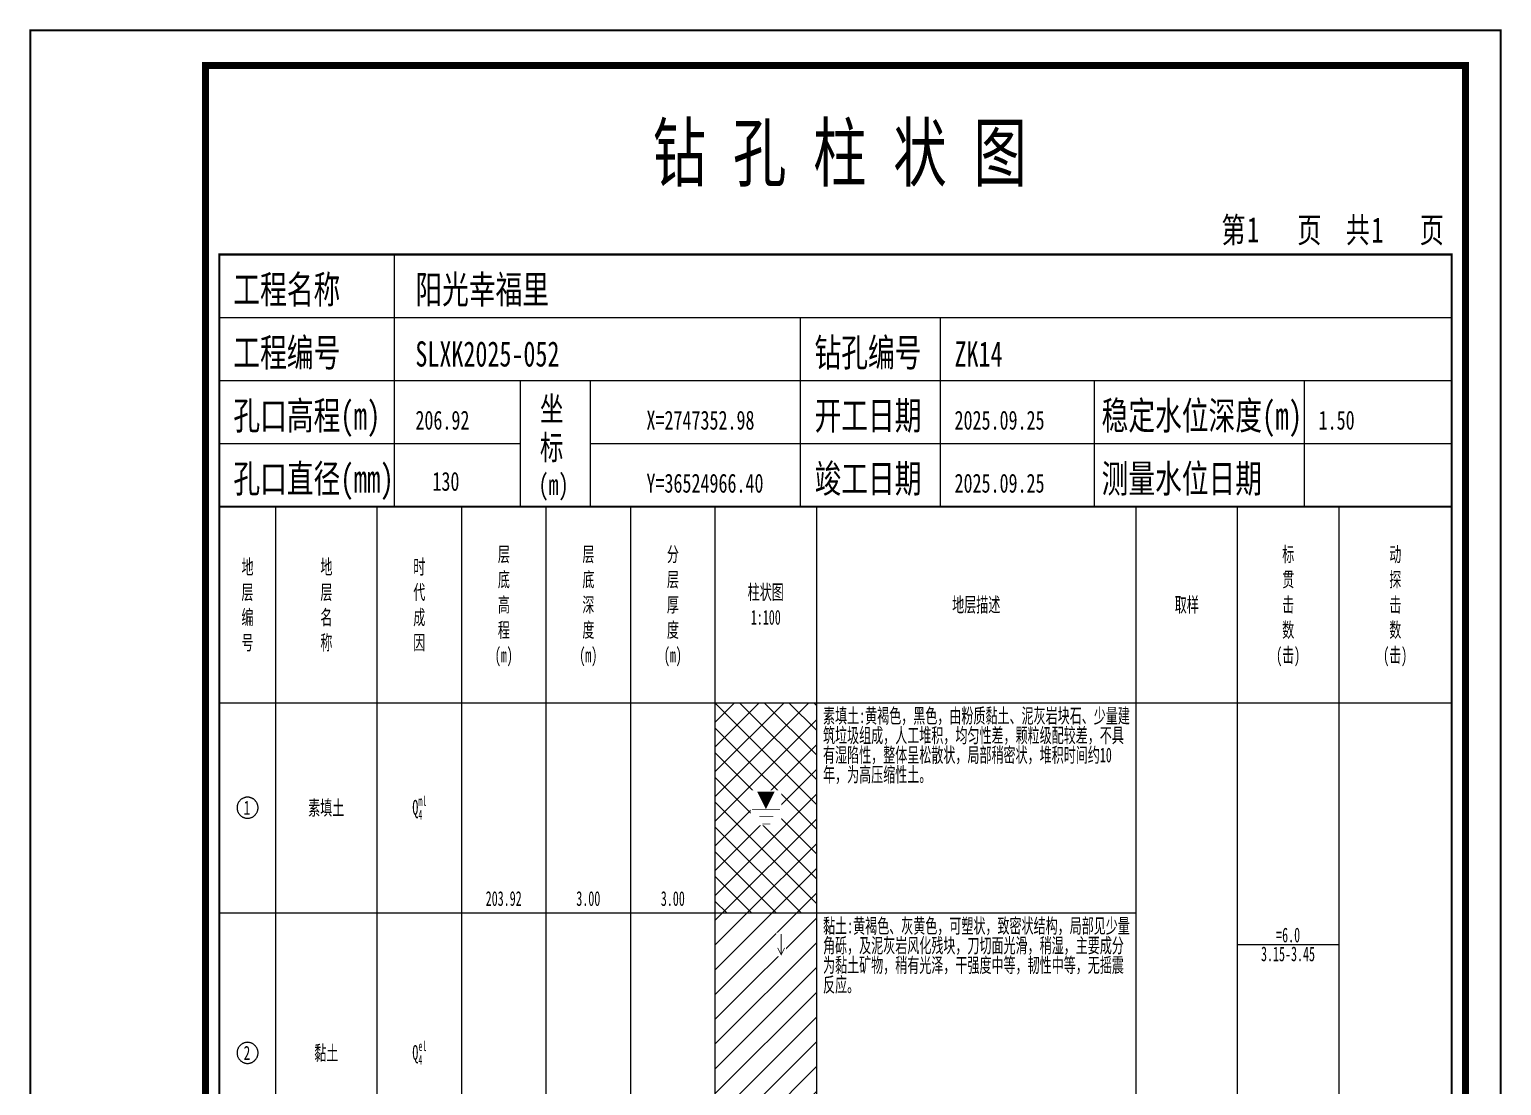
# Model space of a CAD drawing. Header units: millimetres. Extents: x 1264 to 9491, y 619 to 916.
# Drawn here: x 4159.3 to 4369.5, y 765.2 to 916 of the extents above; entities that cross this region are included whole.
import ezdxf
from ezdxf.enums import TextEntityAlignment as Align

# ---------------------------------------------------------------- set-up
doc = ezdxf.new("R2010")
doc.units = ezdxf.units.MM
doc.layers.add('GICAD_POU_TEXTS', color=7, linetype='Continuous')
doc.styles.add('LZ_FONT', font='simfang_0.ttf', dxfattribs={"width": 0.7, "height": 8})
doc.styles.add('成果图图块', font='simfang_0.ttf', dxfattribs={"height": 2.5})
doc.styles.add('成果图表体', font='simfang_0.ttf', dxfattribs={"width": 0.6, "height": 2.1})

# ---------------------------------------------------------------- blocks, each defined once
blk = doc.blocks.new('ZZT_DCBH_Z.dwg23', base_point=(-0.02, 0))
at = {"color": 7}
blk.add_polyline3d([(-1.52, 0.02, 0), (-1.52, -0.06, 0), (-1.52, -0.13, 0), (-1.51, -0.2, 0), (-1.5, -0.28, 0), (-1.48, -0.35, 0), (-1.46, -0.42, 0), (-1.44, -0.49, 0), (-1.41, -0.56, 0), (-1.38, -0.63, 0), (-1.35, -0.69, 0), (-1.31, -0.76, 0), (-1.27, -0.82, 0), (-1.23, -0.88, 0), (-1.18, -0.94, 0), (-1.14, -0.99, 0), (-1.09, -1.04, 0), (-1.03, -1.1, 0), (-0.98, -1.14, 0), (-0.92, -1.19, 0), (-0.86, -1.23, 0), (-0.8, -1.27, 0), (-0.73, -1.31, 0), (-0.67, -1.34, 0), (-0.6, -1.37, 0), (-0.53, -1.4, 0), (-0.46, -1.42, 0), (-0.39, -1.44, 0), (-0.32, -1.46, 0), (-0.25, -1.47, 0), (-0.17, -1.48, 0), (-0.1, -1.48, 0), (-0.02, -1.48, 0), (0.05, -1.48, 0), (0.12, -1.48, 0), (0.2, -1.47, 0), (0.27, -1.46, 0), (0.34, -1.44, 0), (0.41, -1.42, 0), (0.48, -1.4, 0), (0.55, -1.37, 0), (0.62, -1.34, 0), (0.68, -1.31, 0), (0.75, -1.27, 0), (0.81, -1.23, 0), (0.87, -1.19, 0), (0.93, -1.14, 0), (0.98, -1.1, 0), (1.04, -1.04, 0), (1.09, -0.99, 0), (1.13, -0.94, 0), (1.18, -0.88, 0), (1.22, -0.82, 0), (1.26, -0.76, 0), (1.3, -0.69, 0), (1.33, -0.63, 0), (1.36, -0.56, 0), (1.39, -0.49, 0), (1.41, -0.42, 0), (1.43, -0.35, 0), (1.45, -0.28, 0), (1.46, -0.2, 0), (1.47, -0.13, 0), (1.47, -0.06, 0), (1.48, 0.02, 0), (1.47, 0.09, 0), (1.47, 0.16, 0), (1.46, 0.24, 0), (1.45, 0.31, 0), (1.43, 0.38, 0), (1.41, 0.45, 0), (1.39, 0.52, 0), (1.36, 0.59, 0), (1.33, 0.66, 0), (1.3, 0.72, 0), (1.26, 0.79, 0), (1.22, 0.85, 0), (1.18, 0.91, 0), (1.13, 0.97, 0), (1.09, 1.02, 0), (1.04, 1.08, 0), (0.98, 1.13, 0), (0.93, 1.18, 0), (0.87, 1.22, 0), (0.81, 1.26, 0), (0.75, 1.3, 0), (0.68, 1.34, 0), (0.62, 1.37, 0), (0.55, 1.4, 0), (0.48, 1.43, 0), (0.41, 1.45, 0), (0.34, 1.47, 0), (0.27, 1.49, 0), (0.2, 1.5, 0), (0.12, 1.51, 0), (0.05, 1.51, 0), (-0.02, 1.52, 0), (-0.1, 1.51, 0), (-0.17, 1.51, 0), (-0.25, 1.5, 0), (-0.32, 1.49, 0), (-0.39, 1.47, 0), (-0.46, 1.45, 0), (-0.53, 1.43, 0), (-0.6, 1.4, 0), (-0.67, 1.37, 0), (-0.73, 1.34, 0), (-0.8, 1.3, 0), (-0.86, 1.26, 0), (-0.92, 1.22, 0), (-0.98, 1.18, 0), (-1.03, 1.13, 0), (-1.09, 1.08, 0), (-1.14, 1.02, 0), (-1.18, 0.97, 0), (-1.23, 0.91, 0), (-1.27, 0.85, 0), (-1.31, 0.79, 0), (-1.35, 0.72, 0), (-1.38, 0.66, 0), (-1.41, 0.59, 0), (-1.44, 0.52, 0), (-1.46, 0.45, 0), (-1.48, 0.38, 0), (-1.5, 0.31, 0), (-1.51, 0.24, 0), (-1.52, 0.16, 0), (-1.52, 0.09, 0), (-1.52, 0.02, 0)], dxfattribs=at)
at = {"layer": 'GICAD_POU_TEXTS', "color": 7, "style": '成果图图块', "width": 0.7}
blk.add_text('1', height=2, dxfattribs=at).set_placement((-0.11, -0.99), align=Align.CENTER)
blk = doc.blocks.new('ZZT_DCBH_Z.dwg24', base_point=(-0.02, 0))
at = {"color": 7}
blk.add_polyline3d([(-1.52, 0.02, 0), (-1.52, -0.06, 0), (-1.52, -0.13, 0), (-1.51, -0.2, 0), (-1.5, -0.28, 0), (-1.48, -0.35, 0), (-1.46, -0.42, 0), (-1.44, -0.49, 0), (-1.41, -0.56, 0), (-1.38, -0.63, 0), (-1.35, -0.69, 0), (-1.31, -0.76, 0), (-1.27, -0.82, 0), (-1.23, -0.88, 0), (-1.18, -0.94, 0), (-1.14, -0.99, 0), (-1.09, -1.04, 0), (-1.03, -1.1, 0), (-0.98, -1.14, 0), (-0.92, -1.19, 0), (-0.86, -1.23, 0), (-0.8, -1.27, 0), (-0.73, -1.31, 0), (-0.67, -1.34, 0), (-0.6, -1.37, 0), (-0.53, -1.4, 0), (-0.46, -1.42, 0), (-0.39, -1.44, 0), (-0.32, -1.46, 0), (-0.25, -1.47, 0), (-0.17, -1.48, 0), (-0.1, -1.48, 0), (-0.02, -1.48, 0), (0.05, -1.48, 0), (0.12, -1.48, 0), (0.2, -1.47, 0), (0.27, -1.46, 0), (0.34, -1.44, 0), (0.41, -1.42, 0), (0.48, -1.4, 0), (0.55, -1.37, 0), (0.62, -1.34, 0), (0.68, -1.31, 0), (0.75, -1.27, 0), (0.81, -1.23, 0), (0.87, -1.19, 0), (0.93, -1.14, 0), (0.98, -1.1, 0), (1.04, -1.04, 0), (1.09, -0.99, 0), (1.13, -0.94, 0), (1.18, -0.88, 0), (1.22, -0.82, 0), (1.26, -0.76, 0), (1.3, -0.69, 0), (1.33, -0.63, 0), (1.36, -0.56, 0), (1.39, -0.49, 0), (1.41, -0.42, 0), (1.43, -0.35, 0), (1.45, -0.28, 0), (1.46, -0.2, 0), (1.47, -0.13, 0), (1.47, -0.06, 0), (1.48, 0.02, 0), (1.47, 0.09, 0), (1.47, 0.16, 0), (1.46, 0.24, 0), (1.45, 0.31, 0), (1.43, 0.38, 0), (1.41, 0.45, 0), (1.39, 0.52, 0), (1.36, 0.59, 0), (1.33, 0.66, 0), (1.3, 0.72, 0), (1.26, 0.79, 0), (1.22, 0.85, 0), (1.18, 0.91, 0), (1.13, 0.97, 0), (1.09, 1.02, 0), (1.04, 1.08, 0), (0.98, 1.13, 0), (0.93, 1.18, 0), (0.87, 1.22, 0), (0.81, 1.26, 0), (0.75, 1.3, 0), (0.68, 1.34, 0), (0.62, 1.37, 0), (0.55, 1.4, 0), (0.48, 1.43, 0), (0.41, 1.45, 0), (0.34, 1.47, 0), (0.27, 1.49, 0), (0.2, 1.5, 0), (0.12, 1.51, 0), (0.05, 1.51, 0), (-0.02, 1.52, 0), (-0.1, 1.51, 0), (-0.17, 1.51, 0), (-0.25, 1.5, 0), (-0.32, 1.49, 0), (-0.39, 1.47, 0), (-0.46, 1.45, 0), (-0.53, 1.43, 0), (-0.6, 1.4, 0), (-0.67, 1.37, 0), (-0.73, 1.34, 0), (-0.8, 1.3, 0), (-0.86, 1.26, 0), (-0.92, 1.22, 0), (-0.98, 1.18, 0), (-1.03, 1.13, 0), (-1.09, 1.08, 0), (-1.14, 1.02, 0), (-1.18, 0.97, 0), (-1.23, 0.91, 0), (-1.27, 0.85, 0), (-1.31, 0.79, 0), (-1.35, 0.72, 0), (-1.38, 0.66, 0), (-1.41, 0.59, 0), (-1.44, 0.52, 0), (-1.46, 0.45, 0), (-1.48, 0.38, 0), (-1.5, 0.31, 0), (-1.51, 0.24, 0), (-1.52, 0.16, 0), (-1.52, 0.09, 0), (-1.52, 0.02, 0)], dxfattribs=at)
at = {"layer": 'GICAD_POU_TEXTS', "color": 7, "style": '成果图图块', "width": 0.7}
blk.add_text('2', height=2, dxfattribs=at).set_placement((-0.11, -0.99), align=Align.CENTER)
blk = doc.blocks.new('gkwdsw.dwg', base_point=(0, 0.21))
blk.add_wipeout([(-2.2, -2.29), (2.2, -2.29), (2.2, 2.7), (-2.2, 2.7)])
at = {"color": 7}
blk.add_lwpolyline([(0, 0, 0, 2.5, 0), (0, 2.5, 0, 0, 0)], format="xyseb", dxfattribs=at)
at = {"color": 7, "const_width": 0.1}
for points in [[(-2, 0), (2, 0)], [(-0.96, -1.04), (1.04, -1.04)], [(-0.53, -2.09), (0.63, -2.09)]]:
    blk.add_lwpolyline(points, dxfattribs=at)
blk = doc.blocks.new('zztSLbg.dwg', base_point=(0.5, 1.5))
blk.add_wipeout([(-0.2, -0.2), (1.2, -0.2), (1.2, 3.2), (-0.2, 3.2)])
at = {"color": 7, "const_width": 0.1}
for points in [[(0.5, 3), (0.5, 0)], [(0, 1), (0.5, 0), (1, 1)]]:
    blk.add_lwpolyline(points, dxfattribs=at)
blk = doc.blocks.new('柱状图图框模板-(昇龙标准).dwg13', base_point=(27, 229))
for p, q in [((52, 229), (52, 265)), ((27, 256), (203, 256)), ((110, 229), (110, 256)), ((130, 229), (130, 256)), ((27, 247), (203, 247)), ((70, 229), (70, 247)), ((80, 229), (80, 247)), ((152, 229), (152, 247)), ((182, 229), (182, 247)), ((27, 238), (70, 238)), ((80, 238), (203, 238))]:
    blk.add_line(p, q)
for points, const_width in [([(0, 0), (210, 0), (210, 297), (0, 297)], 0.25), ([(25, 5), (205, 5), (205, 292), (25, 292)], 1), ([(27, 265), (203, 265), (203, 17), (27, 17)], 0.3)]:
    blk.add_lwpolyline(points, close=True, dxfattribs=dict(const_width=const_width))
at = {"const_width": 0.3}
blk.add_lwpolyline([(27, 229), (203, 229)], dxfattribs=at)
at = {"style": 'LZ_FONT', "width": 0.7}
for s, height, p in [('钻 孔 柱 状 图', 8, (88.9, 275.54)), ('第', 3.6, (170.12, 266.7)), ('1', 3.6, (173.78, 266.75)), ('页', 3.6, (180.96, 266.7)), ('共', 3.6, (187.88, 266.7)), ('1', 3.6, (191.54, 266.7)), ('页', 3.6, (198.44, 266.7)), ('工程名称', 4, (29, 258)), ('阳光幸福里', 4, (55, 258)), ('工程编号', 4, (29, 249)), ('SLXK2025-052', 3.6, (55, 249)), ('钻孔编号', 4, (112, 249)), ('ZK14', 3.6, (132, 249)), ('孔口高程(m)', 4, (29, 240)), ('坐', 3.5, (72.79, 241.24)), ('开工日期', 4, (112, 240)), ('稳定水位深度(m)', 4, (153, 240)), ('206.92', 2.7, (55, 240)), ('X=2747352.98', 2.7, (88, 240)), ('2025.09.25', 2.7, (132, 240)), ('1.50', 2.7, (184, 240)), ('标', 3.5, (72.79, 235.7)), ('孔口直径(mm)', 4, (29, 231)), ('竣工日期', 4, (112, 231)), ('测量水位日期', 4, (153, 231)), ('130', 2.7, (57.43, 231.26)), ('(m) ', 3, (72.59, 230.65)), ('Y=36524966.40', 2.7, (88, 231)), ('2025.09.25', 2.7, (132, 231))]:
    blk.add_text(s, height=height, dxfattribs=at).set_placement(p)

msp = doc.modelspace()

# ---------------------------------------------------------------- hatches: boundary and pattern name
at = {"linetype": 'Continuous'}
h = msp.add_hatch(dxfattribs=at)
h.set_pattern_fill('GKSTT', scale=0.5, style=0, pattern_type=2)
h.set_pattern_definition([(45, (0, 0), (-1.767767, 1.767767), []), (135, (0, 0), (-1.767767, -1.767767), [])])
h.paths.add_polyline_path([(4257.21, 789.89), (4271.7, 789.89), (4271.7, 819.89), (4257.21, 819.89)])
h = msp.add_hatch(dxfattribs=at)
h.set_pattern_fill('GKNXT', scale=0.5, style=0, pattern_type=2)
h.set_pattern_definition([(45, (0, 0), (-1.767767, 1.767767), [])])
h.paths.add_polyline_path([(4257.21, 749.89), (4271.7, 749.89), (4271.7, 789.89), (4257.21, 789.89)])

# ---------------------------------------------------------------- linework, layer by layer
at = {"color": 0}
for p, q in [((4186.39, 819.89), (4194.44, 819.89)), ((4186.39, 789.89), (4186.39, 819.89)), ((4194.44, 789.89), (4194.44, 819.89)), ((4186.39, 789.89), (4194.44, 789.89)), ((4186.39, 789.89), (4194.44, 789.89)), ((4186.39, 749.89), (4186.39, 789.89)), ((4194.44, 749.89), (4194.44, 789.89))]:
    msp.add_line(p, q, dxfattribs=at)
for points in [[(4186.39, 847.89), (4194.44, 847.89)], [(4186.39, 819.89), (4186.39, 847.89)], [(4194.44, 819.89), (4194.44, 847.89)], [(4194.44, 847.89), (4208.92, 847.89)], [(4194.44, 819.89), (4194.44, 847.89)], [(4208.92, 819.89), (4208.92, 847.89)], [(4208.92, 847.89), (4221, 847.89)], [(4208.92, 819.89), (4208.92, 847.89)], [(4221, 819.89), (4221, 847.89)], [(4221, 847.89), (4233.07, 847.89)], [(4221, 819.89), (4221, 847.89)], [(4233.07, 819.89), (4233.07, 847.89)], [(4233.07, 847.89), (4245.14, 847.89)], [(4233.07, 819.89), (4233.07, 847.89)], [(4245.14, 819.89), (4245.14, 847.89)], [(4245.14, 847.89), (4257.21, 847.89)], [(4245.14, 819.89), (4245.14, 847.89)], [(4257.21, 819.89), (4257.21, 847.89)], [(4257.21, 847.89), (4271.7, 847.89)], [(4257.21, 819.89), (4257.21, 847.89)], [(4271.7, 819.89), (4271.7, 847.89)], [(4271.7, 847.89), (4317.32, 847.89)], [(4271.7, 819.89), (4271.7, 847.89)], [(4317.32, 819.89), (4317.32, 847.89)], [(4317.32, 847.89), (4331.81, 847.89)], [(4317.32, 819.89), (4317.32, 847.89)], [(4331.81, 819.89), (4331.81, 847.89)], [(4331.81, 847.89), (4346.3, 847.89)], [(4331.81, 819.89), (4331.81, 847.89)], [(4346.3, 819.89), (4346.3, 847.89)], [(4346.3, 847.89), (4362.39, 847.89)], [(4346.3, 819.89), (4346.3, 847.89)], [(4362.39, 819.89), (4362.39, 847.89)], [(4186.39, 819.89), (4194.44, 819.89)], [(4186.39, 635.89), (4186.39, 819.89)], [(4186.39, 819.89), (4194.44, 819.89)], [(4194.44, 635.89), (4194.44, 819.89)], [(4194.44, 819.89), (4208.92, 819.89)], [(4194.44, 635.89), (4194.44, 819.89)], [(4194.44, 819.89), (4208.92, 819.89)], [(4194.44, 819.89), (4208.92, 819.89)], [(4194.44, 789.89), (4194.44, 819.89)], [(4208.92, 635.89), (4208.92, 819.89)], [(4208.92, 789.89), (4208.92, 819.89)], [(4208.92, 819.89), (4221, 819.89)], [(4208.92, 635.89), (4208.92, 819.89)], [(4208.92, 819.89), (4221, 819.89)], [(4208.92, 819.89), (4221, 819.89)], [(4208.92, 789.89), (4208.92, 819.89)], [(4221, 635.89), (4221, 819.89)], [(4221, 789.89), (4221, 819.89)], [(4221, 819.89), (4233.07, 819.89)], [(4221, 635.89), (4221, 819.89)], [(4221, 819.89), (4233.07, 819.89)], [(4221, 819.89), (4233.07, 819.89)], [(4221, 789.89), (4221, 819.89)], [(4233.07, 635.89), (4233.07, 819.89)], [(4233.07, 789.89), (4233.07, 819.89)], [(4233.07, 819.89), (4245.14, 819.89)], [(4233.07, 635.89), (4233.07, 819.89)], [(4233.07, 819.89), (4245.14, 819.89)], [(4233.07, 819.89), (4245.14, 819.89)], [(4233.07, 789.89), (4233.07, 819.89)], [(4245.14, 635.89), (4245.14, 819.89)], [(4245.14, 789.89), (4245.14, 819.89)], [(4245.14, 819.89), (4257.21, 819.89)], [(4245.14, 635.89), (4245.14, 819.89)], [(4245.14, 819.89), (4257.21, 819.89)], [(4245.14, 819.89), (4257.21, 819.89)], [(4245.14, 789.89), (4245.14, 819.89)], [(4257.21, 635.89), (4257.21, 819.89)], [(4257.21, 789.89), (4257.21, 819.89)], [(4257.21, 819.89), (4271.7, 819.89)], [(4257.21, 635.89), (4257.21, 819.89)], [(4257.21, 819.89), (4271.7, 819.89)], [(4271.7, 635.89), (4271.7, 819.89)], [(4271.7, 819.89), (4317.32, 819.89)], [(4271.7, 635.89), (4271.7, 819.89)], [(4271.7, 819.89), (4317.32, 819.89)], [(4271.7, 819.89), (4317.32, 819.89)], [(4271.7, 789.89), (4271.7, 819.89)], [(4317.32, 635.89), (4317.32, 819.89)], [(4317.32, 789.89), (4317.32, 819.89)], [(4317.32, 819.89), (4331.81, 819.89)], [(4317.32, 635.89), (4317.32, 819.89)], [(4317.32, 819.89), (4331.81, 819.89)], [(4331.81, 635.89), (4331.81, 819.89)], [(4331.81, 819.89), (4346.3, 819.89)], [(4331.81, 635.89), (4331.81, 819.89)], [(4331.81, 819.89), (4346.3, 819.89)], [(4346.3, 635.89), (4346.3, 819.89)], [(4346.3, 819.89), (4362.39, 819.89)], [(4346.3, 635.89), (4346.3, 819.89)], [(4346.3, 819.89), (4362.39, 819.89)], [(4362.39, 635.89), (4362.39, 819.89)], [(4194.44, 789.89), (4208.92, 789.89)], [(4194.44, 789.89), (4208.92, 789.89)], [(4194.44, 749.89), (4194.44, 789.89)], [(4208.92, 749.89), (4208.92, 789.89)], [(4208.92, 789.89), (4221, 789.89)], [(4208.92, 789.89), (4221, 789.89)], [(4208.92, 749.89), (4208.92, 789.89)], [(4221, 749.89), (4221, 789.89)], [(4221, 789.89), (4233.07, 789.89)], [(4221, 789.89), (4233.07, 789.89)], [(4221, 749.89), (4221, 789.89)], [(4233.07, 749.89), (4233.07, 789.89)], [(4233.07, 789.89), (4245.14, 789.89)], [(4233.07, 789.89), (4245.14, 789.89)], [(4233.07, 749.89), (4233.07, 789.89)], [(4245.14, 749.89), (4245.14, 789.89)], [(4245.14, 789.89), (4257.21, 789.89)], [(4245.14, 789.89), (4257.21, 789.89)], [(4245.14, 749.89), (4245.14, 789.89)], [(4257.21, 749.89), (4257.21, 789.89)], [(4271.7, 789.89), (4317.32, 789.89)], [(4271.7, 789.89), (4317.32, 789.89)], [(4271.7, 749.89), (4271.7, 789.89)], [(4317.32, 749.89), (4317.32, 789.89)], [(4331.81, 785.39), (4346.3, 785.39)]]:
    msp.add_lwpolyline(points, dxfattribs=at)
at = {"color": 7, "flags": 128}
msp.add_lwpolyline([(4257.21, 789.89), (4271.7, 789.89)], dxfattribs=at)

# ---------------------------------------------------------------- block references
for name, p in [('ZZT_DCBH_Z.dwg23', (4190.42, 804.89)), ('ZZT_DCBH_Z.dwg24', (4190.42, 769.89))]:
    msp.add_blockref(name, p)

# ---------------------------------------------------------------- texts
at = {"color": 0, "style": '成果图表体', "width": 0.6}
for s, height, p in [('层', 2.1, (4226.17, 840.04)), ('层', 2.1, (4238.24, 840.04)), ('分', 2.1, (4250.31, 840.04)), ('标', 2.1, (4338.19, 840.04)), ('动', 2.1, (4353.48, 840.04)), ('地', 2.1, (4189.55, 838.24)), ('地', 2.1, (4200.82, 838.24)), ('时', 2.1, (4214.09, 838.24)), ('层', 2.1, (4189.55, 834.64)), ('层', 2.1, (4200.82, 834.64)), ('代', 2.1, (4214.09, 834.64)), ('底', 2.1, (4226.17, 836.44)), ('底', 2.1, (4238.24, 836.44)), ('层', 2.1, (4250.31, 836.44)), ('柱状图', 2.1, (4261.85, 834.64)), ('贯', 2.1, (4338.19, 836.44)), ('探', 2.1, (4353.48, 836.44)), ('高', 2.1, (4226.17, 832.84)), ('深', 2.1, (4238.24, 832.84)), ('厚', 2.1, (4250.31, 832.84)), ('地层描述', 2.1, (4291.05, 832.84)), ('取样', 2.1, (4322.84, 832.84)), ('击', 2.1, (4338.19, 832.84)), ('击', 2.1, (4353.48, 832.84)), ('编', 2.1, (4189.55, 831.04)), ('名', 2.1, (4200.82, 831.04)), ('成', 2.1, (4214.09, 831.04)), ('1:100', 2.1, (4262.29, 831.04)), ('程', 2.1, (4226.17, 829.24)), ('度', 2.1, (4238.24, 829.24)), ('度', 2.1, (4250.31, 829.24)), ('数', 2.1, (4338.19, 829.24)), ('数', 2.1, (4353.48, 829.24)), ('号', 2.1, (4189.55, 827.44)), ('称', 2.1, (4200.82, 827.44)), ('因', 2.1, (4214.09, 827.44)), ('(m)', 2.1, (4225.73, 825.64)), ('(m)', 2.1, (4237.8, 825.64)), ('(m)', 2.1, (4249.87, 825.64)), ('(击)', 2.1, (4337.32, 825.64)), ('(击)', 2.1, (4352.61, 825.64)), ('素填土', 2.1, (4199.08, 803.84)), ('Q', 2.1, (4213.95, 803.91)), ('ml', 1.4, (4214.82, 805.17)), ('4', 1.4, (4214.82, 803.21)), ('203.92', 2.1, (4224.43, 790.89)), ('3.00', 2.1, (4237.37, 790.89)), ('3.00', 2.1, (4249.44, 790.89)), ('=6.0', 2.1, (4337.32, 785.69)), ('3.15-3.45', 2.1, (4335.16, 782.99)), ('el', 1.4, (4214.82, 770.17)), ('黏土', 2.1, (4199.95, 768.84)), ('Q', 2.1, (4213.95, 768.91)), ('4', 1.4, (4214.82, 768.21))]:
    msp.add_text(s, height=height, dxfattribs=at).set_placement(p)
at = {"color": 0, "char_height": 2.1, "width": 43.8045, "attachment_point": 1, "line_spacing_factor": 0.8, "style": '成果图表体'}
for s, insert in [('\\A1;素填土:黄褐色，黑色，由粉质黏土、泥灰岩块石、少量建筑垃圾组成，人工堆积，均匀性差，颗粒级配较差，不具有湿陷性，整体呈松散状，局部稍密状，堆积时间约10年，为高压缩性土。', (4272.61, 819.09)), ('\\A1;黏土:黄褐色、灰黄色，可塑状，致密状结构，局部见少量角砾，及泥灰岩风化残块，刀切面光滑，稍湿，主要成分为黏土矿物，稍有光泽，干强度中等，韧性中等，无摇震反应。', (4272.61, 789.09))]:
    msp.add_mtext(s, dxfattribs=dict(at, insert=insert))

# ---------------------------------------------------------------- next in the draw order: block references
for name, p in [('gkwdsw.dwg', (4264.45, 804.89)), ('zztSLbg.dwg', (4266.63, 785.39))]:
    msp.add_blockref(name, p)

# ---------------------------------------------------------------- next in the draw order: block references
msp.add_blockref('柱状图图框模板-(昇龙标准).dwg13', (4186.39, 847.89))

doc.saveas('drawing.dxf')
